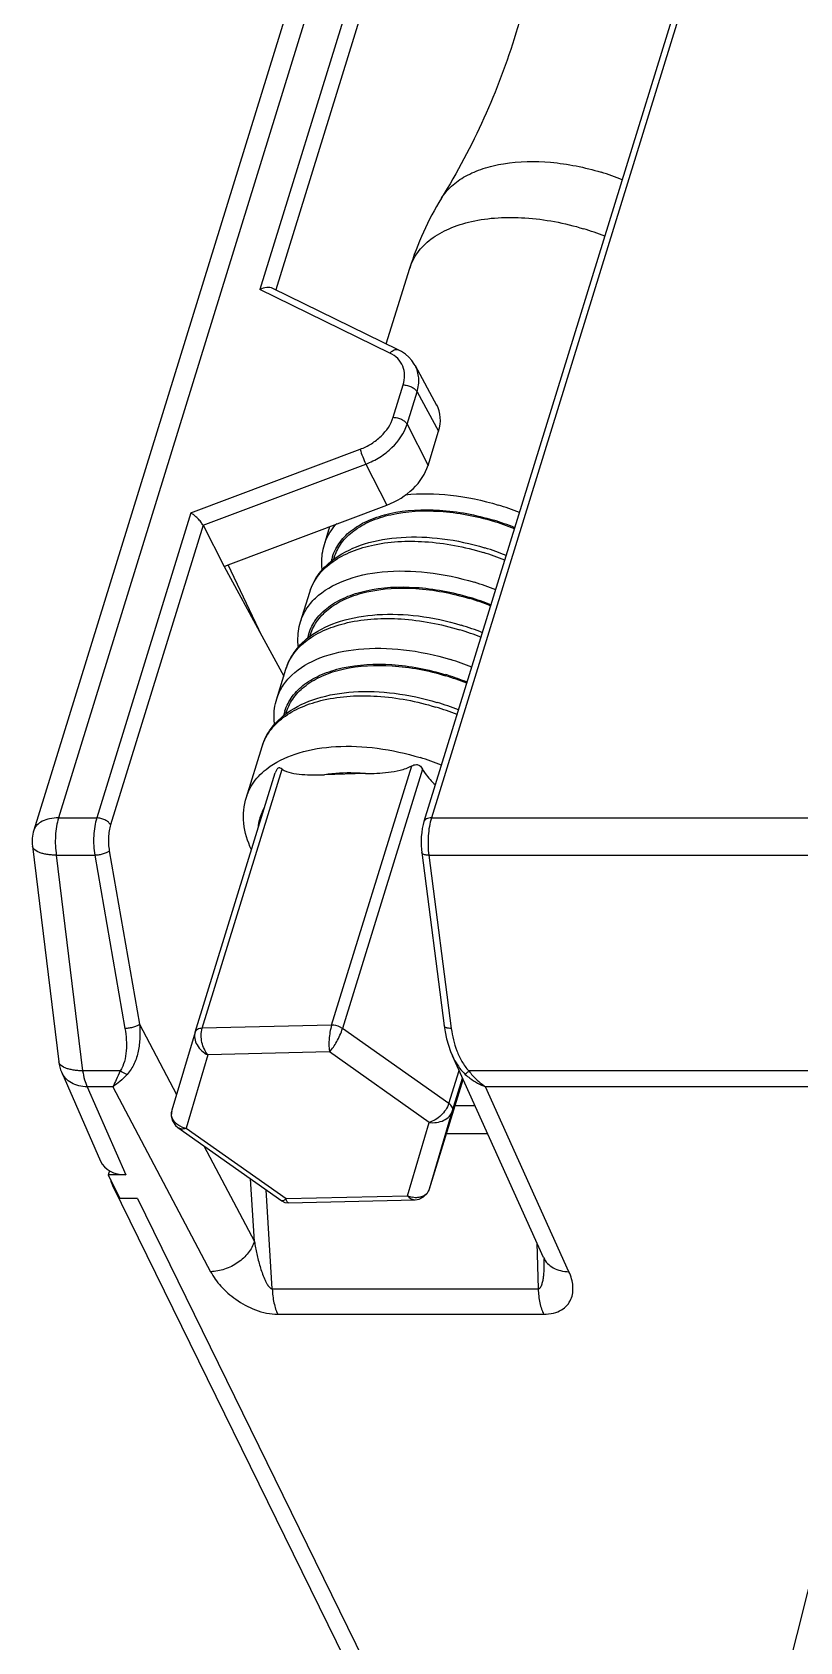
# Model space of a CAD drawing. Header units: millimetres. Extents: x 179 to 1020, y 292 to 886.
# Drawn here: x 784.58 to 798.08, y 554.68 to 582.97 of the extents above; entities that cross this region are included whole.
import ezdxf

# ---------------------------------------------------------------- set-up
doc = ezdxf.new("R2010")
doc.units = ezdxf.units.MM
doc.layers.add('VF-51-P002SOLIDLINE', color=7, linetype='Continuous')
doc.layers.add('WL21-17SOLIDLINE', color=7, linetype='Continuous')

msp = doc.modelspace()

# ---------------------------------------------------------------- linework, layer by layer
at = {"layer": 'VF-51-P002SOLIDLINE', "linetype": 'Continuous'}
for p, q in [((806.201, 637.628), (785.043, 569.16)), ((805.767, 637.411), (784.609, 568.942)), ((797.82, 608.335), (788.584, 578.448)), ((798.063, 608.214), (788.863, 578.44)), ((796.967, 586.532), (791.599, 569.16)), ((796.811, 586.381), (791.469, 569.095)), ((791.018, 577.385), (788.813, 578.465)), ((790.869, 577.33), (788.584, 578.448)), ((791.313, 577.11), (791.692, 576.416)), ((790.927, 576.2), (791.103, 576.769)), ((791.171, 576.078), (791.347, 576.648)), ((791.347, 576.648), (791.726, 575.955)), ((791.171, 576.078), (791.541, 575.356)), ((791.541, 575.356), (791.726, 575.955)), ((787.37, 574.521), (790.347, 575.639)), ((787.584, 574.303), (790.445, 575.378)), ((790.445, 575.378), (790.816, 574.656)), ((787.37, 574.521), (785.714, 569.16)), ((788.027, 573.608), (790.816, 574.656)), ((787.584, 574.303), (785.957, 569.039)), ((787.584, 574.303), (787.954, 573.58)), ((787.954, 573.58), (788.027, 573.608)), ((787.954, 573.58), (788.619, 572.358)), ((788.619, 572.358), (788.027, 573.608)), ((788.619, 572.358), (789.003, 571.651)), ((785.043, 569.16), (785.714, 569.16)), ((791.599, 569.16), (822.005, 569.16)), ((784.584, 568.665), (785.047, 564.875)), ((785.936, 568.579), (786.466, 565.535)), ((785.004, 568.503), (785.467, 564.714)), ((785.004, 568.503), (785.681, 568.503)), ((785.681, 568.503), (786.211, 565.459)), ((791.429, 568.55), (791.823, 565.506)), ((791.555, 568.503), (791.949, 565.459)), ((791.555, 568.503), (821.974, 568.503)), ((786.466, 565.535), (787.12, 564.301)), ((793.573, 561.433), (791.969, 564.981)), ((785.098, 564.688), (785.782, 563.13)), ((786.128, 564.714), (785.467, 564.714)), ((823.991, 564.714), (792.259, 564.714)), ((785.547, 564.434), (786.226, 562.888)), ((785.997, 564.434), (785.547, 564.434)), ((785.997, 564.434), (787.718, 561.185)), ((794.019, 561.185), (792.551, 564.434)), ((824.071, 564.434), (792.551, 564.434)), ((792.018, 564.104), (792.366, 564.104)), ((791.866, 563.613), (792.587, 563.613)), ((787.598, 563.399), (788.488, 561.718)), ((785.94, 562.958), (785.918, 562.888)), ((785.918, 562.888), (786.122, 562.474)), ((786.226, 562.888), (785.918, 562.888)), ((785.992, 562.702), (793.416, 547.573)), ((788.488, 561.718), (788.419, 562.819)), ((788.801, 560.883), (788.693, 562.626)), ((786.429, 562.474), (786.122, 562.474)), ((786.429, 562.474), (793.853, 547.345)), ((793.454, 561.695), (793.476, 560.883)), ((788.801, 560.883), (793.476, 560.883)), ((788.897, 560.437), (793.573, 560.437)), ((798.594, 557.063), (796.741, 549.725))]:
    msp.add_line(p, q, dxfattribs=at)
for points in [[(791.313, 577.11), (791.299, 577.134), (791.255, 577.197), (791.203, 577.255), (791.143, 577.308), (791.076, 577.354), (791.018, 577.385)], [(791.469, 569.095), (791.455, 569.045), (791.44, 568.974), (791.429, 568.901), (791.421, 568.827), (791.418, 568.751), (791.419, 568.677), (791.423, 568.604), (791.429, 568.55)], [(791.823, 565.506), (791.84, 565.4), (791.866, 565.279), (791.899, 565.164), (791.938, 565.055), (791.969, 564.981)], [(793.573, 561.433), (793.58, 561.414), (793.584, 561.402), (793.584, 561.4)]]:
    msp.add_lwpolyline(points, dxfattribs=at)
for centre, radius, start, end in [((785.246, 568.746), 0.667, 162.8277, 186.9603), ((785.712, 564.957), 0.67, 187.0048, 203.6572), ((790.567, 561.323), 3.018, 1.4619, 1.5841)]:
    msp.add_arc(centre, radius, start, end, dxfattribs=at)
for centre, major_axis, ratio, start_param, end_param in [((790.805, 575.955), (0.898, 0.441), 0.721152, -0.597008, 0.032019), ((790.62, 575.357), (0.898, 0.44), 0.72172, -1.703662, -0.596937), ((786.387, 563.41), (0.599, 0.293), 0.72133, 3.111509, 4.116002)]:
    msp.add_ellipse(centre, major_axis=major_axis, ratio=ratio, start_param=start_param, end_param=end_param, dxfattribs=at)
for points, knots in [([(788.813, 578.465), (788.78, 578.481), (788.698, 578.487), (788.622, 578.466), (788.584, 578.448)], [0, 0, 0, 0, 0.469309, 1, 1, 1, 1]), ([(790.869, 577.33), (790.881, 577.342), (790.904, 577.364), (790.943, 577.387), (790.983, 577.395), (791.008, 577.39), (791.018, 577.385)], [0, 0, 0, 0, 0.300096, 0.565584, 0.794976, 1, 1, 1, 1]), ([(791.103, 576.769), (791.12, 576.825), (791.138, 576.937), (791.105, 577.102), (791.012, 577.241), (790.92, 577.305), (790.869, 577.33)], [0, 0, 0, 0, 0.260912, 0.504626, 0.745726, 1, 1, 1, 1]), ([(791.347, 576.648), (791.371, 576.726), (791.388, 576.849), (791.36, 577.005), (791.331, 577.077), (791.313, 577.11)], [0, 0, 0, 0, 0.516404, 0.76043, 1, 1, 1, 1]), ([(791.103, 576.769), (791.128, 576.769), (791.178, 576.763), (791.249, 576.737), (791.308, 576.7), (791.337, 576.666), (791.347, 576.648)], [0, 0, 0, 0, 0.263484, 0.534516, 0.786738, 1, 1, 1, 1]), ([(790.347, 575.639), (790.416, 575.665), (790.547, 575.73), (790.767, 575.899), (790.889, 576.075), (790.927, 576.2)], [0, 0, 0, 0, 0.266245, 0.527519, 1, 1, 1, 1]), ([(790.445, 575.378), (790.531, 575.411), (790.696, 575.493), (790.969, 575.704), (791.122, 575.923), (791.171, 576.078)], [0, 0, 0, 0, 0.26632, 0.527697, 1, 1, 1, 1]), ([(790.927, 576.2), (790.952, 576.2), (791.002, 576.193), (791.073, 576.168), (791.132, 576.13), (791.161, 576.096), (791.171, 576.078)], [0, 0, 0, 0, 0.263484, 0.534516, 0.786738, 1, 1, 1, 1]), ([(790.347, 575.639), (790.359, 575.594), (790.39, 575.506), (790.425, 575.42), (790.445, 575.378)], [0, 0, 0, 0, 0.502403, 1, 1, 1, 1]), ([(787.584, 574.303), (787.573, 574.324), (787.543, 574.366), (787.491, 574.424), (787.432, 574.477), (787.391, 574.508), (787.37, 574.521)], [0, 0, 0, 0, 0.231081, 0.500861, 0.766091, 1, 1, 1, 1]), ([(785.043, 569.16), (784.99, 569.16), (784.892, 569.152), (784.76, 569.11), (784.674, 569.051), (784.629, 568.991), (784.614, 568.959), (784.609, 568.942)], [0, 0, 0, 0, 0.30341, 0.569194, 0.796735, 0.900143, 1, 1, 1, 1]), ([(785.043, 569.16), (785.028, 569.111), (785.004, 569.007), (784.986, 568.843), (784.985, 568.673), (784.996, 568.559), (785.004, 568.503)], [0, 0, 0, 0, 0.230338, 0.483314, 0.744852, 1, 1, 1, 1]), ([(785.714, 569.16), (785.699, 569.111), (785.675, 569.007), (785.659, 568.843), (785.659, 568.673), (785.671, 568.559), (785.681, 568.503)], [0, 0, 0, 0, 0.230208, 0.482995, 0.744509, 1, 1, 1, 1]), ([(785.957, 569.039), (785.948, 569.057), (785.918, 569.09), (785.859, 569.128), (785.789, 569.153), (785.739, 569.16), (785.714, 569.16)], [0, 0, 0, 0, 0.213262, 0.465484, 0.736516, 1, 1, 1, 1]), ([(791.599, 569.16), (791.583, 569.16), (791.554, 569.158), (791.514, 569.145), (791.484, 569.124), (791.472, 569.105), (791.469, 569.095)], [0, 0, 0, 0, 0.303803, 0.569923, 0.797767, 1, 1, 1, 1]), ([(791.599, 569.16), (791.584, 569.111), (791.56, 569.007), (791.541, 568.843), (791.538, 568.673), (791.547, 568.559), (791.555, 568.503)], [0, 0, 0, 0, 0.230467, 0.483625, 0.745176, 1, 1, 1, 1]), ([(785.957, 569.039), (785.947, 569.005), (785.931, 568.932), (785.915, 568.778), (785.922, 568.658), (785.936, 568.579)], [0, 0, 0, 0, 0.230327, 0.483226, 1, 1, 1, 1]), ([(785.004, 568.503), (784.975, 568.504), (784.92, 568.508), (784.841, 568.517), (784.77, 568.532), (784.676, 568.56), (784.591, 568.61), (784.584, 568.665)], [0, 0, 0, 0, 0.184215, 0.354906, 0.509435, 0.645798, 1, 1, 1, 1]), ([(785.936, 568.579), (785.924, 568.568), (785.889, 568.547), (785.828, 568.525), (785.757, 568.509), (785.706, 568.504), (785.681, 568.503)], [0, 0, 0, 0, 0.186941, 0.43724, 0.720786, 1, 1, 1, 1]), ([(791.555, 568.503), (791.538, 568.504), (791.515, 568.505), (791.485, 568.511), (791.457, 568.519), (791.431, 568.534), (791.429, 568.55)], [0, 0, 0, 0, 0.355374, 0.510083, 0.646531, 1, 1, 1, 1]), ([(786.211, 565.459), (786.223, 565.394), (786.238, 565.264), (786.238, 565.07), (786.209, 564.883), (786.162, 564.764), (786.128, 564.714)], [0, 0, 0, 0, 0.258494, 0.512099, 0.759805, 1, 1, 1, 1]), ([(786.466, 565.535), (786.454, 565.523), (786.42, 565.503), (786.359, 565.481), (786.287, 565.465), (786.236, 565.46), (786.211, 565.459)], [0, 0, 0, 0, 0.186941, 0.43724, 0.720786, 1, 1, 1, 1]), ([(786.466, 565.535), (786.474, 565.456), (786.479, 565.297), (786.451, 565.062), (786.383, 564.84), (786.301, 564.708), (786.251, 564.653)], [0, 0, 0, 0, 0.257099, 0.510343, 0.758486, 1, 1, 1, 1]), ([(791.949, 565.459), (791.933, 565.459), (791.909, 565.461), (791.879, 565.467), (791.851, 565.475), (791.826, 565.49), (791.823, 565.506)], [0, 0, 0, 0, 0.355382, 0.510093, 0.646542, 1, 1, 1, 1]), ([(791.949, 565.459), (791.966, 565.326), (792.015, 565.126), (792.129, 564.878), (792.21, 564.764), (792.259, 564.714)], [0, 0, 0, 0, 0.49153, 0.743953, 1, 1, 1, 1]), ([(791.969, 564.981), (791.983, 564.95), (792.042, 564.831), (792.123, 564.72), (792.196, 564.653)], [0, 0, 0, 0, 0.251392, 1, 1, 1, 1]), ([(785.467, 564.714), (785.438, 564.715), (785.383, 564.718), (785.304, 564.728), (785.232, 564.743), (785.139, 564.771), (785.054, 564.82), (785.047, 564.875)], [0, 0, 0, 0, 0.184215, 0.354906, 0.509435, 0.645798, 1, 1, 1, 1]), ([(785.547, 564.434), (785.497, 564.435), (785.4, 564.447), (785.268, 564.498), (785.163, 564.579), (785.115, 564.65), (785.098, 564.688)], [0, 0, 0, 0, 0.277149, 0.534099, 0.772635, 1, 1, 1, 1]), ([(785.467, 564.714), (785.475, 564.662), (785.494, 564.566), (785.527, 564.474), (785.547, 564.434)], [0, 0, 0, 0, 0.538201, 1, 1, 1, 1]), ([(786.128, 564.714), (786.105, 564.662), (786.064, 564.568), (786.019, 564.475), (785.997, 564.434)], [0, 0, 0, 0, 0.550319, 1, 1, 1, 1]), ([(786.251, 564.653), (786.21, 564.609), (786.13, 564.53), (786.041, 564.462), (785.997, 564.434)], [0, 0, 0, 0, 0.536977, 1, 1, 1, 1]), ([(786.251, 564.653), (786.24, 564.655), (786.196, 564.67), (786.156, 564.693), (786.128, 564.714)], [0, 0, 0, 0, 0.234497, 1, 1, 1, 1]), ([(792.259, 564.714), (792.252, 564.707), (792.231, 564.687), (792.21, 564.666), (792.196, 564.653)], [0, 0, 0, 0, 0.331228, 1, 1, 1, 1]), ([(792.196, 564.653), (792.222, 564.629), (792.329, 564.541), (792.453, 564.472), (792.551, 564.434)], [0, 0, 0, 0, 0.249417, 1, 1, 1, 1]), ([(792.259, 564.714), (792.28, 564.686), (792.364, 564.581), (792.467, 564.49), (792.551, 564.434)], [0, 0, 0, 0, 0.256751, 1, 1, 1, 1]), ([(785.96, 562.801), (785.962, 562.792), (785.968, 562.759), (785.98, 562.726), (785.992, 562.702)], [0, 0, 0, 0, 0.252595, 1, 1, 1, 1]), ([(785.992, 562.702), (786.003, 562.679), (786.022, 562.649), (786.045, 562.623), (786.051, 562.617)], [0, 0, 0, 0, 0.747376, 1, 1, 1, 1]), ([(788.488, 561.718), (788.465, 561.646), (788.384, 561.503), (788.2, 561.335), (787.97, 561.219), (787.801, 561.187), (787.718, 561.185)], [0, 0, 0, 0, 0.230472, 0.485197, 0.748165, 1, 1, 1, 1]), ([(788.488, 561.718), (788.499, 561.644), (788.52, 561.533), (788.555, 561.387), (788.585, 561.277), (788.62, 561.168), (788.654, 561.078), (788.687, 561.008), (788.715, 560.957), (788.749, 560.911), (788.782, 560.885), (788.801, 560.883)], [0, 0, 0, 0, 0.246567, 0.370624, 0.495251, 0.620549, 0.746701, 0.810218, 0.874102, 0.938297, 1, 1, 1, 1]), ([(793.476, 560.883), (793.482, 560.884), (793.493, 560.887), (793.511, 560.9), (793.527, 560.923), (793.54, 560.954), (793.554, 560.997), (793.566, 561.052), (793.579, 561.144), (793.586, 561.26), (793.585, 561.353), (793.584, 561.4)], [0, 0, 0, 0, 0.030541, 0.060431, 0.120209, 0.180884, 0.242235, 0.366282, 0.491614, 0.744675, 1, 1, 1, 1]), ([(793.573, 561.433), (793.589, 561.396), (793.637, 561.325), (793.742, 561.247), (793.873, 561.197), (793.969, 561.186), (794.019, 561.185)], [0, 0, 0, 0, 0.227245, 0.465699, 0.72266, 1, 1, 1, 1]), ([(787.718, 561.185), (787.766, 561.094), (787.897, 560.914), (788.162, 560.682), (788.444, 560.529), (788.698, 560.453), (788.832, 560.437), (788.897, 560.437)], [0, 0, 0, 0, 0.212012, 0.45406, 0.724221, 0.864711, 1, 1, 1, 1]), ([(793.573, 560.437), (793.632, 560.437), (793.742, 560.449), (793.886, 560.505), (793.991, 560.592), (794.058, 560.698), (794.089, 560.814), (794.091, 560.936), (794.068, 561.062), (794.037, 561.144), (794.019, 561.185)], [0, 0, 0, 0, 0.163758, 0.304028, 0.425506, 0.53681, 0.645633, 0.757217, 0.874719, 1, 1, 1, 1]), ([(788.801, 560.883), (788.805, 560.8), (788.818, 560.68), (788.857, 560.532), (788.883, 560.467), (788.897, 560.437)], [0, 0, 0, 0, 0.543938, 0.786492, 1, 1, 1, 1]), ([(793.476, 560.883), (793.48, 560.8), (793.494, 560.68), (793.533, 560.532), (793.559, 560.467), (793.573, 560.437)], [0, 0, 0, 0, 0.543938, 0.786492, 1, 1, 1, 1])]:
    msp.add_open_spline(points, degree=3, knots=knots, dxfattribs=at)
at = {"layer": 'WL21-17SOLIDLINE', "linetype": 'Continuous'}
for p, q in [((790.807, 577.489), (791.218, 578.821)), ((789.718, 573.965), (789.815, 574.28)), ((789.879, 573.697), (789.893, 573.74)), ((792.536, 573.907), (792.542, 573.905)), ((792.536, 573.906), (792.542, 573.905)), ((789.298, 572.608), (789.46, 573.13)), ((792.117, 572.549), (792.122, 572.547)), ((792.117, 572.549), (792.122, 572.547)), ((789.46, 572.34), (789.473, 572.382)), ((788.879, 571.25), (789.04, 571.772)), ((791.697, 571.191), (791.703, 571.189)), ((791.697, 571.191), (791.703, 571.189)), ((789.04, 570.982), (789.053, 571.024)), ((788.346, 569.527), (788.621, 570.414)), ((787.569, 565.463), (788.976, 570.018)), ((789.845, 565.518), (791.253, 570.073)), ((791.444, 570.015), (790.036, 565.459)), ((787.445, 565.397), (788.852, 569.952)), ((790.438, 569.938), (789.719, 569.92)), ((789.845, 565.518), (787.569, 565.463)), ((791.906, 564.14), (790.036, 565.459)), ((787.445, 565.397), (787.038, 564.023)), ((787.67, 564.996), (787.288, 563.707)), ((789.807, 565.048), (787.67, 564.996)), ((791.561, 563.81), (789.807, 565.048)), ((791.906, 564.14), (792.086, 564.723)), ((791.566, 562.642), (792.159, 564.561)), ((791.973, 564.016), (792.149, 564.584)), ((791.179, 562.521), (791.561, 563.81)), ((791.566, 562.642), (791.973, 564.016)), ((787.141, 563.721), (788.967, 562.433)), ((787.288, 563.707), (789.043, 562.469)), ((791.566, 562.642), (791.566, 562.642)), ((789.043, 562.469), (791.179, 562.521)), ((789.087, 562.396), (791.312, 562.45))]:
    msp.add_line(p, q, dxfattribs=at)
for points in [[(787.037, 564.02), (787.026, 563.925), (787.047, 563.836), (787.099, 563.757), (787.141, 563.721)], [(791.312, 562.45), (791.384, 562.461), (791.463, 562.499), (791.525, 562.56), (791.566, 562.642)], [(788.967, 562.433), (789.025, 562.404), (789.087, 562.396)]]:
    msp.add_lwpolyline(points, dxfattribs=at)
for centre, radius, start, end in [((793.27, 576.202), 4.501, 67.9984, 73.0494), ((796.339, 577.239), 5.359, 148.3769, 162.833), ((792.89, 574.97), 4.75, 68.2494, 73.0483), ((791.389, 570.115), 4.75, 68.2545, 73.049), ((791.422, 570.222), 4.34, 67.8207, 73.0504), ((791.411, 570.185), 4.399, 67.8929, 73.0509), ((790.655, 573.504), 0.832, 163.4968, 167.6785), ((790.652, 573.505), 0.828, 162.482, 163.4924), ((791.131, 569.279), 4.75, 68.2545, 73.049), ((791.2, 569.504), 4.601, 68.1059, 73.0493), ((790.97, 568.757), 4.75, 68.2545, 73.049), ((791.003, 568.865), 4.34, 67.8207, 73.0504), ((790.991, 568.827), 4.399, 67.8929, 73.0509), ((790.781, 568.146), 4.601, 68.1059, 73.0493), ((790.236, 572.146), 0.832, 163.4968, 167.6785), ((790.232, 572.147), 0.828, 162.482, 163.4924), ((790.711, 567.922), 4.75, 68.2545, 73.049), ((790.57, 567.466), 4.403, 72.5343, 73.0455), ((790.55, 567.399), 4.75, 68.2545, 73.049), ((790.583, 567.507), 4.34, 67.8207, 73.0504), ((790.572, 567.47), 4.397, 67.8928, 72.5404), ((790.361, 566.788), 4.601, 68.1059, 73.0493), ((789.816, 570.789), 0.832, 163.4968, 167.6785), ((789.813, 570.79), 0.828, 162.482, 163.4924), ((790.292, 566.564), 4.75, 68.2545, 73.049), ((790.018, 565.678), 4.748, 68.2514, 73.0499), ((787.35, 564.09), 0.388, 247.9226, 260.8102), ((791.358, 562.707), 0.218, 333.0453, 342.8519), ((788.852, 562.654), 0.266, 312.8178, 315.9225), ((791.342, 562.876), 0.391, 245.3025, 258.1547), ((791.364, 562.704), 0.211, 324.2096, 333.0288)]:
    msp.add_arc(centre, radius, start, end, dxfattribs=at)
for points, knots in [([(793.634, 586.084), (793.586, 585.025), (793.215, 582.91), (792.332, 580.952), (791.775, 580.049)], [0, 0, 0, 0, 0.499939, 1, 1, 1, 1]), ([(791.775, 580.049), (791.824, 580.128), (791.951, 580.277), (792.204, 580.452), (792.516, 580.583), (793.016, 580.7), (793.724, 580.71), (794.295, 580.595), (794.583, 580.507)], [0, 0, 0, 0, 0.091733, 0.192065, 0.303295, 0.425955, 0.700664, 1, 1, 1, 1]), ([(791.218, 578.821), (791.249, 578.919), (791.349, 579.113), (791.593, 579.35), (791.919, 579.532), (792.471, 579.704), (793.283, 579.742), (793.941, 579.616), (794.275, 579.514)], [0, 0, 0, 0, 0.090437, 0.187374, 0.295306, 0.416118, 0.692864, 1, 1, 1, 1]), ([(791.139, 574.84), (791.404, 574.867), (791.959, 574.856), (792.502, 574.742), (792.774, 574.659)], [0, 0, 0, 0, 0.482778, 1, 1, 1, 1]), ([(789.862, 573.754), (789.891, 573.845), (789.984, 574.024), (790.211, 574.242), (790.514, 574.41), (791.025, 574.568), (791.776, 574.603), (792.384, 574.487), (792.693, 574.392)], [0, 0, 0, 0, 0.090437, 0.187445, 0.295457, 0.416322, 0.693042, 1, 1, 1, 1]), ([(789.893, 573.74), (789.92, 573.83), (790.012, 574.007), (790.235, 574.224), (790.533, 574.39), (791.038, 574.547), (791.781, 574.582), (792.382, 574.467), (792.688, 574.374)], [0, 0, 0, 0, 0.090437, 0.187374, 0.295306, 0.416118, 0.692864, 1, 1, 1, 1]), ([(789.718, 573.965), (789.728, 573.999), (789.779, 574.134), (789.862, 574.256), (789.936, 574.335)], [0, 0, 0, 0, 0.245267, 1, 1, 1, 1]), ([(789.46, 573.13), (789.49, 573.228), (789.59, 573.422), (789.834, 573.659), (790.16, 573.841), (790.712, 574.013), (791.524, 574.051), (792.182, 573.925), (792.516, 573.823)], [0, 0, 0, 0, 0.090437, 0.187375, 0.295307, 0.41612, 0.692869, 1, 1, 1, 1]), ([(789.68, 573.517), (789.675, 573.555), (789.664, 573.705), (789.685, 573.858), (789.718, 573.965)], [0, 0, 0, 0, 0.254206, 1, 1, 1, 1]), ([(789.901, 573.721), (790.058, 573.834), (790.44, 574.009), (791.089, 574.115), (791.806, 574.086), (792.293, 573.98), (792.536, 573.907)], [0, 0, 0, 0, 0.212983, 0.454006, 0.719802, 1, 1, 1, 1]), ([(789.46, 573.13), (789.496, 573.246), (789.614, 573.472), (789.798, 573.646), (789.901, 573.721)], [0, 0, 0, 0, 0.489047, 1, 1, 1, 1]), ([(789.562, 573.024), (789.703, 573.158), (790.083, 573.374), (790.765, 573.514), (791.547, 573.497), (792.085, 573.383), (792.355, 573.301)], [0, 0, 0, 0, 0.199595, 0.4378, 0.709403, 1, 1, 1, 1]), ([(789.443, 572.397), (789.471, 572.487), (789.565, 572.666), (789.792, 572.885), (790.094, 573.053), (790.605, 573.21), (791.356, 573.245), (791.965, 573.129), (792.274, 573.035)], [0, 0, 0, 0, 0.090437, 0.187445, 0.295457, 0.416322, 0.693042, 1, 1, 1, 1]), ([(789.473, 572.382), (789.501, 572.472), (789.592, 572.649), (789.815, 572.866), (790.114, 573.033), (790.618, 573.189), (791.361, 573.225), (791.963, 573.11), (792.268, 573.016)], [0, 0, 0, 0, 0.090437, 0.187374, 0.295306, 0.416118, 0.692864, 1, 1, 1, 1]), ([(789.298, 572.608), (789.322, 572.685), (789.393, 572.837), (789.501, 572.965), (789.562, 573.024)], [0, 0, 0, 0, 0.48869, 1, 1, 1, 1]), ([(789.04, 571.772), (789.071, 571.87), (789.17, 572.064), (789.415, 572.301), (789.741, 572.483), (790.293, 572.655), (791.105, 572.693), (791.762, 572.567), (792.096, 572.466)], [0, 0, 0, 0, 0.090437, 0.187375, 0.295307, 0.41612, 0.692869, 1, 1, 1, 1]), ([(789.26, 572.159), (789.256, 572.197), (789.245, 572.347), (789.265, 572.5), (789.298, 572.608)], [0, 0, 0, 0, 0.254206, 1, 1, 1, 1]), ([(789.482, 572.363), (789.638, 572.476), (790.02, 572.651), (790.669, 572.757), (791.387, 572.728), (791.873, 572.623), (792.117, 572.549)], [0, 0, 0, 0, 0.212983, 0.454006, 0.719802, 1, 1, 1, 1]), ([(789.04, 571.772), (789.076, 571.889), (789.194, 572.115), (789.378, 572.288), (789.482, 572.363)], [0, 0, 0, 0, 0.489047, 1, 1, 1, 1]), ([(789.143, 571.666), (789.283, 571.8), (789.664, 572.017), (790.345, 572.156), (791.128, 572.14), (791.665, 572.026), (791.935, 571.943)], [0, 0, 0, 0, 0.199595, 0.4378, 0.709403, 1, 1, 1, 1]), ([(789.023, 571.039), (789.052, 571.13), (789.145, 571.308), (789.372, 571.527), (789.675, 571.695), (790.185, 571.853), (790.937, 571.888), (791.545, 571.771), (791.854, 571.677)], [0, 0, 0, 0, 0.090437, 0.187445, 0.295457, 0.416322, 0.693042, 1, 1, 1, 1]), ([(789.053, 571.024), (789.081, 571.114), (789.172, 571.291), (789.396, 571.508), (789.694, 571.675), (790.199, 571.832), (790.942, 571.867), (791.543, 571.752), (791.849, 571.659)], [0, 0, 0, 0, 0.090437, 0.187374, 0.295306, 0.416118, 0.692864, 1, 1, 1, 1]), ([(788.879, 571.25), (788.903, 571.327), (788.974, 571.479), (789.082, 571.608), (789.143, 571.666)], [0, 0, 0, 0, 0.48869, 1, 1, 1, 1]), ([(788.621, 570.414), (788.651, 570.513), (788.751, 570.706), (788.995, 570.943), (789.321, 571.125), (789.873, 571.297), (790.685, 571.335), (791.343, 571.21), (791.677, 571.108)], [0, 0, 0, 0, 0.090437, 0.187375, 0.295307, 0.41612, 0.692869, 1, 1, 1, 1]), ([(788.841, 570.801), (788.836, 570.839), (788.825, 570.99), (788.846, 571.142), (788.879, 571.25)], [0, 0, 0, 0, 0.254206, 1, 1, 1, 1]), ([(789.062, 571.005), (789.219, 571.118), (789.601, 571.293), (790.25, 571.399), (790.967, 571.37), (791.454, 571.265), (791.697, 571.191)], [0, 0, 0, 0, 0.212983, 0.454006, 0.719802, 1, 1, 1, 1]), ([(788.621, 570.414), (788.657, 570.531), (788.774, 570.757), (788.959, 570.931), (789.062, 571.005)], [0, 0, 0, 0, 0.489047, 1, 1, 1, 1]), ([(788.764, 570.067), (788.917, 570.174), (789.296, 570.339), (789.942, 570.437), (790.664, 570.403), (791.156, 570.295), (791.402, 570.22)], [0, 0, 0, 0, 0.206444, 0.447193, 0.715825, 1, 1, 1, 1]), ([(788.346, 569.527), (788.379, 569.633), (788.491, 569.841), (788.665, 569.999), (788.764, 570.067)], [0, 0, 0, 0, 0.480234, 1, 1, 1, 1]), ([(788.976, 570.018), (788.965, 570.026), (788.949, 570.036), (788.923, 570.041), (788.896, 570.032), (788.87, 569.999), (788.858, 569.969), (788.852, 569.952)], [0, 0, 0, 0, 0.225946, 0.329274, 0.437359, 0.699029, 1, 1, 1, 1]), ([(788.976, 570.018), (789.023, 569.984), (789.141, 569.945), (789.391, 569.914), (789.587, 569.917), (789.718, 569.92)], [0, 0, 0, 0, 0.228974, 0.478083, 1, 1, 1, 1]), ([(790.439, 569.938), (790.574, 569.941), (790.779, 569.948), (791.052, 569.994), (791.189, 570.039), (791.253, 570.073)], [0, 0, 0, 0, 0.487068, 0.739181, 1, 1, 1, 1]), ([(791.253, 570.073), (791.278, 570.086), (791.316, 570.101), (791.354, 570.096), (791.363, 570.093)], [0, 0, 0, 0, 0.748362, 1, 1, 1, 1]), ([(791.363, 570.093), (791.373, 570.09), (791.407, 570.073), (791.431, 570.04), (791.444, 570.015)], [0, 0, 0, 0, 0.25167, 1, 1, 1, 1]), ([(791.444, 570.015), (791.458, 569.988), (791.522, 569.888), (791.604, 569.802), (791.669, 569.742)], [0, 0, 0, 0, 0.255312, 1, 1, 1, 1]), ([(790.438, 569.938), (790.376, 569.943), (790.136, 569.957), (789.894, 569.946), (789.719, 569.92)], [0, 0, 0, 0, 0.260627, 1, 1, 1, 1]), ([(788.434, 568.602), (788.366, 568.748), (788.272, 569.056), (788.301, 569.379), (788.346, 569.527)], [0, 0, 0, 0, 0.510236, 1, 1, 1, 1]), ([(788.655, 569.329), (788.64, 569.304), (788.589, 569.202), (788.56, 569.088), (788.552, 569.003)], [0, 0, 0, 0, 0.251793, 1, 1, 1, 1]), ([(787.569, 565.463), (787.541, 565.462), (787.49, 565.455), (787.451, 565.417), (787.445, 565.397)], [0, 0, 0, 0, 0.571545, 1, 1, 1, 1]), ([(787.67, 564.996), (787.645, 565.025), (787.601, 565.096), (787.549, 565.251), (787.544, 565.384), (787.569, 565.463)], [0, 0, 0, 0, 0.235354, 0.498199, 1, 1, 1, 1]), ([(789.845, 565.518), (789.82, 565.437), (789.796, 565.28), (789.793, 565.12), (789.807, 565.048)], [0, 0, 0, 0, 0.531578, 1, 1, 1, 1]), ([(789.807, 565.048), (789.858, 565.101), (789.944, 565.235), (790.012, 565.379), (790.036, 565.459)], [0, 0, 0, 0, 0.467831, 1, 1, 1, 1]), ([(790.036, 565.459), (790.023, 565.469), (789.964, 565.502), (789.896, 565.519), (789.845, 565.518)], [0, 0, 0, 0, 0.246021, 1, 1, 1, 1]), ([(787.445, 565.397), (787.434, 565.361), (787.43, 565.28), (787.489, 565.123), (787.592, 565.032), (787.67, 564.996)], [0, 0, 0, 0, 0.227397, 0.475779, 1, 1, 1, 1]), ([(791.906, 564.14), (791.881, 564.062), (791.803, 563.954), (791.674, 563.854), (791.598, 563.82), (791.561, 563.81)], [0, 0, 0, 0, 0.502737, 0.765497, 1, 1, 1, 1]), ([(791.973, 564.016), (791.979, 564.036), (791.967, 564.09), (791.929, 564.124), (791.906, 564.14)], [0, 0, 0, 0, 0.428274, 1, 1, 1, 1]), ([(787.158, 563.753), (787.112, 563.781), (787.051, 563.841), (787.024, 563.944), (787.03, 563.996), (787.037, 564.02)], [0, 0, 0, 0, 0.514399, 0.756822, 1, 1, 1, 1]), ([(791.561, 563.81), (791.646, 563.796), (791.783, 563.814), (791.919, 563.911), (791.962, 563.98), (791.973, 564.016)], [0, 0, 0, 0, 0.523806, 0.772506, 1, 1, 1, 1]), ([(787.141, 563.721), (787.159, 563.708), (787.21, 563.693), (787.261, 563.7), (787.288, 563.707)], [0, 0, 0, 0, 0.451167, 1, 1, 1, 1]), ([(789.032, 562.459), (789.026, 562.453), (789.014, 562.443), (788.993, 562.43), (788.974, 562.428), (788.967, 562.433)], [0, 0, 0, 0, 0.358181, 0.638037, 1, 1, 1, 1]), ([(789.087, 562.396), (789.077, 562.396), (789.06, 562.413), (789.05, 562.44), (789.045, 562.459), (789.043, 562.469)], [0, 0, 0, 0, 0.354956, 0.638149, 1, 1, 1, 1]), ([(791.179, 562.521), (791.198, 562.5), (791.237, 562.465), (791.289, 562.449), (791.312, 562.45)], [0, 0, 0, 0, 0.547763, 1, 1, 1, 1]), ([(791.421, 562.499), (791.413, 562.497), (791.379, 562.487), (791.343, 562.485), (791.316, 562.486)], [0, 0, 0, 0, 0.243231, 1, 1, 1, 1]), ([(791.535, 562.58), (791.515, 562.552), (791.477, 562.521), (791.433, 562.503), (791.421, 562.499)], [0, 0, 0, 0, 0.741644, 1, 1, 1, 1])]:
    msp.add_open_spline(points, degree=3, knots=knots, dxfattribs=at)
for points in [[(787.204, 563.73), (787.188, 563.737), (787.173, 563.745), (787.158, 563.753)], [(791.316, 562.486), (791.298, 562.487), (791.28, 562.49), (791.262, 562.493)]]:
    msp.add_open_spline(points, degree=3, dxfattribs=at)

doc.saveas('drawing.dxf')
